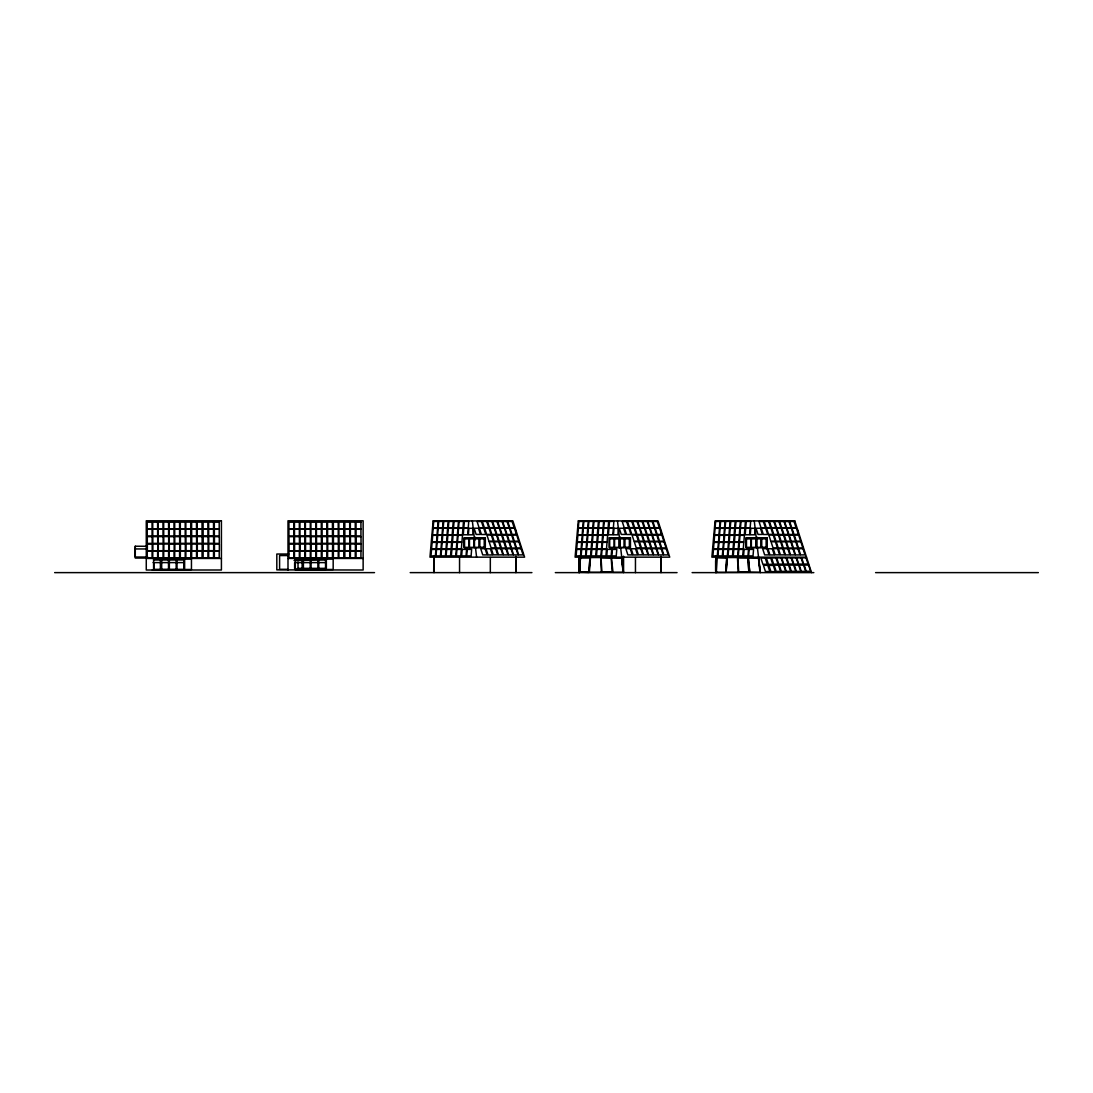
<?xml version="1.0" encoding="UTF-8"?>
<svg xmlns="http://www.w3.org/2000/svg" width="1093" height="1093" viewBox="0 0 1093 1093"><rect width="100%" height="100%" fill="white"/><g stroke="black" fill="none" stroke-linecap="round" stroke-linejoin="round"><path stroke-width="1.5" d="M515.923 533.562L515.937 530.419L515.814 531.977M661.06 533.562L661.074 530.419L660.951 531.977M797.849 533.562L797.863 530.419L797.74 531.977M147.651 557.02L135.163 557.02L135.286 546.227L147.131 546.281M579.427 572.172L580.465 557.553L589.96 557.539L589.045 572.349L579.427 572.172L589.045 572.349M579.55 572.349L580.465 557.553M588.922 572.158L589.96 557.539M717.254 557.553L716.325 572.349L725.82 572.349L726.859 557.731L717.254 557.553L726.859 557.731M726.736 557.539L725.82 572.349M726.053 572.158L727.255 557.539L737.447 557.539L738.267 572.281L726.135 572.281L727.255 557.539M621.835 557.895L623.475 571.899M758.61 557.895L760.263 571.899M811.525 572.623L794.789 520.91L715.082 520.91L711.871 557.157L806.511 557.157M464.552 538.617L468.965 538.617M469.457 538.617L473.856 538.617M474.485 538.617L478.884 538.617M479.827 538.617L484.226 538.617M609.689 538.617L614.102 538.617M614.594 538.617L618.993 538.617M619.622 538.617L624.021 538.617M624.964 538.617L629.363 538.617M746.478 538.617L750.877 538.617M751.369 538.617L755.769 538.617M756.397 538.617L760.796 538.617M761.739 538.617L766.138 538.617M479.827 547.429L484.226 547.429M624.964 547.429L629.363 547.429M761.739 547.429L766.138 547.429M135.163 548.946L147.09 548.946M288.743 554.028L276.816 554.028L276.816 569.877L363.136 570L363.136 520.787L287.992 520.787L287.992 570.027M287.965 555.558L279.589 555.558L279.589 569.316L287.965 569.316M601.013 557.608L611.301 557.772L601.013 557.608L601.942 572.145L612.135 572.145L611.192 557.608M611.424 557.649L621.726 557.84L623.188 572.295L612.995 572.295L611.424 557.649L621.726 557.84M738.718 572.145L737.789 557.608L747.981 557.608L748.91 572.145L738.622 571.994L748.91 572.145M748.199 557.649L758.515 557.84L748.199 557.649L749.784 572.295L748.322 557.84M580.588 557.731L590.083 557.731M748.09 557.772L737.789 557.608M147.213 558.072L135.286 558.072L135.286 546.227M146.271 558.455L221.414 558.455M287.992 558.455L363.136 558.455M161.682 559.11L168.5 559.11M184.635 558.933L191.453 558.933M303.403 559.11L310.221 559.11M326.356 558.933L333.174 558.933M153.594 559.206L160.398 559.206M169.347 559.151L176.164 559.151M177.025 559.233L183.829 559.233M295.315 559.206L302.133 559.206M311.068 559.151L317.885 559.151M318.746 559.233L325.55 559.233M154.004 559.985L184.089 559.985M325.81 559.985L294.044 560.518M153.102 562.608L183.843 562.608M294.823 562.608L325.564 562.608M298.02 568.346L325.864 568.346M161.682 569.303L168.5 569.303M169.347 569.33L176.164 569.33M294.673 569.316L298.02 569.316L298.02 561.952M303.403 569.303L310.221 569.303M311.068 569.33L317.885 569.33M153.594 569.357L160.398 569.357M177.025 569.412L183.829 569.412M295.315 569.357L302.133 569.357M318.746 569.412L325.55 569.412M184.389 569.685L153.594 569.754L153.594 558.81L160.398 558.81L160.398 569.754M579.153 571.748L579.932 571.748M715.929 571.748L716.707 571.748M579.891 572.022L579.727 557.553M601.478 572.281L589.359 572.281L590.48 557.539L600.672 557.539L601.396 572.158M749.661 572.117L759.977 572.295L758.392 557.649M54.65 572.623L374.516 572.623M410.189 572.623L531.908 572.623M555.326 572.623L677.045 572.623M692.115 572.623L813.82 572.623M875.589 572.623L1038.35 572.623M623.188 572.295L621.603 557.649M612.135 572.145L601.942 572.145M754.266 520.91L756.247 537.742M757.394 547.579L760.345 572.623M617.477 520.91L619.458 537.742M620.619 547.579L623.57 572.623L623.57 556.214M472.34 520.91L474.321 537.742M475.482 547.579L476.603 557.157M747.981 557.608L748.814 571.994M715.901 557.157L715.929 572.623L715.929 556.392M579.126 557.157L579.153 572.623L579.153 556.392M715.901 556.583L715.929 572.623M660.978 557.375L660.992 572.623L660.992 556.392M579.126 556.583L579.153 572.623M515.841 557.375L515.855 572.623L515.855 556.392M433.989 556.583L434.017 572.623L434.017 556.392M794.789 520.91L793.313 520.91M766.138 547.579L766.138 538.466L761.739 538.466L761.739 547.579M756.848 536.909L756.848 548.276M715.614 560.545L715.614 571.161M635.457 557.58L635.457 572.623M629.363 547.579L629.363 538.466L624.964 538.466L624.964 547.579M622.709 557.539L622.709 572.226M620.073 536.909L620.073 548.276M578.839 560.545L578.839 571.161M490.32 557.58L490.32 572.623M484.226 547.579L484.226 538.466L479.827 538.466L479.827 547.579M474.936 536.909L474.936 540.161M459.552 556.72L459.552 572.623M333.174 558.878L333.174 569.48L326.356 569.48L326.356 558.878M294.632 562.676L294.632 568.743M191.453 558.878L191.453 569.48L184.635 569.48L184.635 558.878M187.531 570L152.323 570M183.829 569.781L183.829 558.865L177.025 558.865L177.025 569.781M176.164 569.699L176.164 558.783L169.347 558.783L169.347 569.699M168.5 569.658L168.5 558.755L161.682 558.755L161.682 569.658M153.867 563.032L153.867 569.685M433.702 521.457L433.17 527.974L437.569 527.974L438.102 521.457L433.702 521.457M431.53 549.41L430.997 555.927L435.397 555.927L435.929 549.41L431.53 549.41M432.104 542.388L431.571 548.891L435.97 548.891L436.503 542.388L432.104 542.388M432.705 535.324L432.172 541.841L436.572 541.841L437.104 535.324L432.705 535.324M433.156 528.302L432.623 534.819L437.022 534.819L437.555 528.302L433.156 528.302M438.17 528.288L437.637 534.805L442.023 534.805L442.569 528.288L438.17 528.288M438.717 521.429L438.184 527.946L442.569 527.946L443.116 521.429L438.717 521.429M436.544 549.396L436.011 555.9L440.411 555.9L440.944 549.396L436.544 549.396M437.118 542.36L436.585 548.877L440.971 548.877L441.504 542.36L437.118 542.36M437.719 535.31L437.186 541.814L441.572 541.814L442.119 535.31L437.719 535.31M443.198 528.261L442.665 534.778L447.051 534.778L447.597 528.261L443.198 528.261M443.744 521.416L443.211 527.919L447.597 527.919L448.144 521.416L443.744 521.416M441.572 549.369L441.039 555.886L445.438 555.886L445.971 549.369L441.572 549.369M442.146 542.333L441.613 548.85L445.999 548.85L446.531 542.333L442.146 542.333M442.747 535.283L442.214 541.8L446.6 541.8L447.146 535.283L442.747 535.283M446.682 549.396L446.149 555.9L450.535 555.9L451.081 549.396L446.682 549.396M447.256 542.36L446.723 548.877L451.108 548.877L451.641 542.36L447.256 542.36M447.857 535.31L447.324 541.814L451.71 541.814L452.256 535.31L447.857 535.31M448.308 528.288L447.775 534.805L452.16 534.805L452.707 528.288L448.308 528.288M448.854 521.429L448.321 527.946L452.707 527.946L453.253 521.429L448.854 521.429M454.06 521.416L453.527 527.919L457.912 527.919L458.445 521.416L454.06 521.416M451.887 549.369L451.354 555.886L455.74 555.886L456.273 549.369L451.887 549.369M452.461 542.333L451.915 548.85L456.314 548.85L456.847 542.333L452.461 542.333M453.062 535.283L452.529 541.8L456.915 541.8L457.448 535.283L453.062 535.283M453.513 528.261L452.98 534.778L457.366 534.778L457.899 528.261L453.513 528.261M456.929 549.396L456.382 555.9L460.781 555.9L461.314 549.396L456.929 549.396M457.489 542.36L456.956 548.877L461.355 548.877L461.888 542.36L457.489 542.36M458.104 535.31L457.557 541.814L461.956 541.814L462.489 535.31L458.104 535.31M458.541 528.288L458.008 534.805L462.407 534.805L462.94 528.288L458.541 528.288M459.087 521.429L458.554 527.946L462.954 527.946L463.487 521.429L459.087 521.429M462.175 549.369L461.642 555.886L466.042 555.886L466.574 549.369L462.175 549.369M463.801 528.261L463.268 534.778L467.667 534.778L468.2 528.261L463.801 528.261M464.347 521.416L463.815 527.919L468.214 527.919L468.747 521.416L464.347 521.416M467.257 549.396L466.711 555.9L471.11 555.9L471.643 549.396L467.257 549.396M468.883 528.288L468.337 534.805L472.736 534.805L473.269 528.288L468.883 528.288M576.68 549.41L576.134 555.927L580.533 555.927L581.066 549.41L576.68 549.41M577.241 542.388L576.708 548.891L581.107 548.891L581.64 542.388L577.241 542.388M577.855 535.324L577.309 541.841L581.708 541.841L582.241 535.324L577.855 535.324M578.293 528.302L577.76 534.819L582.159 534.819L582.692 528.302L578.293 528.302M578.839 521.457L578.306 527.974L582.706 527.974L583.238 521.457L578.839 521.457M581.681 549.396L581.148 555.9L585.547 555.9L586.08 549.396L581.681 549.396M582.255 542.36L581.722 548.877L586.108 548.877L586.654 542.36L582.255 542.36M582.856 535.31L582.323 541.814L586.722 541.814L587.255 535.31L582.856 535.31M583.307 528.288L582.774 534.805L587.16 534.805L587.706 528.288L583.307 528.288M583.853 521.429L583.32 527.946L587.706 527.946L588.253 521.429L583.853 521.429M586.709 549.369L586.176 555.886L590.575 555.886L591.108 549.369L586.709 549.369M587.283 542.333L586.75 548.85L591.135 548.85L591.682 542.333L587.283 542.333M587.884 535.283L587.351 541.8L591.75 541.8L592.283 535.283L587.884 535.283M588.335 528.261L587.802 534.778L592.201 534.778L592.734 528.261L588.335 528.261M588.881 521.416L588.348 527.919L592.734 527.919L593.28 521.416L588.881 521.416M593.444 528.288L592.912 534.805L597.297 534.805L597.844 528.288L593.444 528.288M593.991 521.429L593.458 527.946L597.844 527.946L598.39 521.429L593.991 521.429M591.819 549.396L591.286 555.9L595.685 555.9L596.218 549.396L591.819 549.396M592.392 542.36L591.86 548.877L596.245 548.877L596.778 542.36L592.392 542.36M592.993 535.31L592.461 541.814L596.846 541.814L597.393 535.31L592.993 535.31M597.024 549.369L596.491 555.886L600.877 555.886L601.41 549.369L597.024 549.369M597.598 542.333L597.051 548.85L601.451 548.85L601.983 542.333L597.598 542.333M598.199 535.283L597.666 541.8L602.052 541.8L602.585 535.283L598.199 535.283M598.65 528.261L598.117 534.778L602.503 534.778L603.035 528.261L598.65 528.261M599.196 521.416L598.663 527.919L603.049 527.919L603.582 521.416L599.196 521.416M602.065 549.396L601.519 555.9L605.918 555.9L606.451 549.396L602.065 549.396M602.626 542.36L602.093 548.877L606.492 548.877L607.025 542.36L602.626 542.36M603.24 535.31L602.694 541.814L607.093 541.814L607.626 535.31L603.24 535.31M603.691 528.288L603.145 534.805L607.544 534.805L608.077 528.288L603.691 528.288M604.238 521.429L603.691 527.946L608.091 527.946L608.623 521.429L604.238 521.429M607.312 549.369L606.779 555.886L611.178 555.886L611.711 549.369L607.312 549.369M608.938 528.261L608.405 534.778L612.804 534.778L613.337 528.261L608.938 528.261M609.484 521.416L608.951 527.919L613.351 527.919L613.883 521.416L609.484 521.416M614.02 528.288L613.474 534.805L617.873 534.805L618.406 528.288L614.02 528.288M612.394 549.396L611.861 555.9L616.247 555.9L616.78 549.396L612.394 549.396M715.082 528.302L714.549 534.819L718.934 534.819L719.467 528.302L715.082 528.302M715.628 521.457L715.095 527.974L719.481 527.974L720.014 521.457L715.628 521.457M713.456 549.41L712.923 555.927L717.309 555.927L717.841 549.41L713.456 549.41M714.03 542.388L713.483 548.891L717.882 548.891L718.415 542.388L714.03 542.388M714.631 535.324L714.098 541.841L718.484 541.841L719.016 535.324L714.631 535.324M720.096 528.288L719.549 534.805L723.949 534.805L724.481 528.288L720.096 528.288M720.629 521.429L720.096 527.946L724.495 527.946L725.028 521.429L720.629 521.429M718.47 549.396L717.923 555.9L722.323 555.9L722.856 549.396L718.47 549.396M719.03 542.36L718.497 548.877L722.897 548.877L723.429 542.36L719.03 542.36M719.645 535.31L719.098 541.814L723.498 541.814L724.031 535.31L719.645 535.31M725.124 528.261L724.577 534.778L728.976 534.778L729.509 528.261L725.124 528.261M725.67 521.416L725.124 527.919L729.523 527.919L730.056 521.416L725.67 521.416M723.498 549.369L722.951 555.886L727.351 555.886L727.883 549.369L723.498 549.369M724.058 542.333L723.525 548.85L727.924 548.85L728.457 542.333L724.058 542.333M724.673 535.283L724.126 541.8L728.525 541.8L729.058 535.283L724.673 535.283M728.607 549.396L728.061 555.9L732.46 555.9L732.993 549.396L728.607 549.396M729.168 542.36L728.635 548.877L733.034 548.877L733.567 542.36L729.168 542.36M729.769 535.31L729.236 541.814L733.635 541.814L734.168 535.31L729.769 535.31M730.22 528.288L729.687 534.805L734.086 534.805L734.619 528.288L730.22 528.288M730.766 521.429L730.233 527.946L734.633 527.946L735.165 521.429L730.766 521.429M735.425 528.261L734.892 534.778L739.278 534.778L739.824 528.261L735.425 528.261M735.972 521.416L735.439 527.919L739.824 527.919L740.371 521.416L735.972 521.416M733.799 549.369L733.266 555.886L737.666 555.886L738.199 549.369L733.799 549.369M734.373 542.333L733.84 548.85L738.226 548.85L738.772 542.333L734.373 542.333M734.974 535.283L734.441 541.8L738.841 541.8L739.374 535.283L734.974 535.283M741.013 521.429L740.48 527.946L744.866 527.946L745.399 521.429L741.013 521.429M738.841 549.396L738.308 555.9L742.693 555.9L743.24 549.396L738.841 549.396M739.415 542.36L738.882 548.877L743.267 548.877L743.8 542.36L739.415 542.36M740.016 535.31L739.483 541.814L743.868 541.814L744.401 535.31L740.016 535.31M740.467 528.288L739.934 534.805L744.319 534.805L744.852 528.288L740.467 528.288M746.273 521.416L745.727 527.919L750.126 527.919L750.659 521.416L746.273 521.416M744.101 549.369L743.568 555.886L747.954 555.886L748.486 549.369L744.101 549.369M745.727 528.261L745.194 534.778L749.579 534.778L750.112 528.261L745.727 528.261M749.17 549.396L748.637 555.9L753.022 555.9L753.569 549.396L749.17 549.396M750.795 528.288L750.263 534.805L754.648 534.805L755.195 528.288L750.795 528.288M433.156 520.91L429.959 557.157L524.599 557.157L512.863 520.91L433.156 520.91M578.293 520.91L575.096 557.157L669.736 557.157L658 520.91L578.293 520.91M221.414 520.787L146.271 520.787L146.271 570.027L221.414 570L221.414 520.787M486.713 521.429L482.327 521.429L484.349 527.646L488.735 527.646L486.713 521.429M491.918 521.47L487.533 521.47L489.555 527.687L493.94 527.687L491.918 521.47M497.001 521.498L492.601 521.498L494.623 527.714L499.023 527.714L497.001 521.498M502.097 521.511L497.711 521.511L499.733 527.728L504.119 527.728L502.097 521.511M507.084 521.511L502.698 521.511L504.72 527.728L509.106 527.728L507.084 521.511M512.139 521.47L507.739 521.47L509.762 527.687L514.161 527.687L512.139 521.47M631.85 521.429L627.464 521.429L629.486 527.646L633.872 527.646L631.85 521.429M637.055 521.47L632.669 521.47L634.691 527.687L639.077 527.687L637.055 521.47M642.137 521.498L637.738 521.498L639.76 527.714L644.16 527.714L642.137 521.498M647.247 521.511L642.848 521.511L644.87 527.728L649.256 527.728L647.247 521.511M652.22 521.511L647.835 521.511L649.857 527.728L654.242 527.728L652.22 521.511M657.276 521.47L652.876 521.47L654.898 527.687L659.298 527.687L657.276 521.47M768.639 521.429L764.239 521.429L766.261 527.646L770.661 527.646L768.639 521.429M773.844 521.47L769.445 521.47L771.467 527.687L775.852 527.687L773.844 521.47M778.913 521.498L774.527 521.498L776.549 527.714L780.935 527.714L778.913 521.498M784.023 521.511L779.623 521.511L781.645 527.728L786.045 527.728L784.023 521.511M789.009 521.511L784.61 521.511L786.632 527.728L791.031 527.728L789.009 521.511M794.051 521.47L789.665 521.47L791.687 527.687L796.073 527.687L794.051 521.47M481.48 521.539L477.081 521.539L479.103 527.755L483.502 527.755L481.48 521.539M626.617 521.539L622.218 521.539L624.24 527.755L628.639 527.755L626.617 521.539M763.392 521.539L759.007 521.539L761.029 527.755L765.414 527.755L763.392 521.539M152.064 522.194L147.2 522.194L147.2 528.93L152.064 528.93L152.064 522.194M157.611 522.167L152.733 522.167L152.733 528.903L157.611 528.903L157.611 522.167M163.021 522.14L158.157 522.14L158.157 528.889L163.021 528.889L163.021 522.14M168.568 522.112L163.69 522.112L163.69 528.848L168.568 528.848L168.568 522.112M174.019 522.208L169.155 522.208L169.155 528.944L174.019 528.944L174.019 522.208M179.566 522.167L174.702 522.167L174.702 528.916L179.566 528.916L179.566 522.167M185.182 522.14L180.318 522.14L180.318 528.875L185.182 528.875L185.182 522.14M190.728 522.112L185.851 522.112L185.851 528.848L190.728 528.848L190.728 522.112M196.494 522.14L191.63 522.14L191.63 528.875L196.494 528.875L196.494 522.14M202.041 522.112L197.164 522.112L197.164 528.848L202.041 528.848L202.041 522.112M207.971 522.14L203.107 522.14L203.107 528.875L207.971 528.875L207.971 522.14M213.518 522.112L208.64 522.112L208.64 528.848L213.518 528.848L213.518 522.112M219.201 522.194L214.337 522.194L214.337 528.93L219.201 528.93L219.201 522.194M293.785 522.194L288.921 522.194L288.921 528.93L293.785 528.93L293.785 522.194M299.332 522.167L294.454 522.167L294.454 528.903L299.332 528.903L299.332 522.167M304.742 522.14L299.878 522.14L299.878 528.889L304.742 528.889L304.742 522.14M310.289 522.112L305.412 522.112L305.412 528.848L310.289 528.848L310.289 522.112M315.74 522.208L310.877 522.208L310.877 528.944L315.74 528.944L315.74 522.208M321.287 522.167L316.423 522.167L316.423 528.916L321.287 528.916L321.287 522.167M326.903 522.14L322.039 522.14L322.039 528.875L326.903 528.875L326.903 522.14M332.45 522.112L327.572 522.112L327.572 528.848L332.45 528.848L332.45 522.112M338.215 522.14L333.351 522.14L333.351 528.875L338.215 528.875L338.215 522.14M343.762 522.112L338.885 522.112L338.885 528.848L343.762 528.848L343.762 522.112M349.692 522.14L344.828 522.14L344.828 528.875L349.692 528.875L349.692 522.14M355.239 522.112L350.361 522.112L350.361 528.848L355.239 528.848L355.239 522.112M360.922 522.194L356.058 522.194L356.058 528.93L360.922 528.93L360.922 522.194M478.488 528.22L474.102 528.22L476.124 534.436L480.51 534.436L478.488 528.22M483.789 528.274L479.39 528.274L481.412 534.504L485.811 534.504L483.789 528.274M489.022 528.165L484.636 528.165L486.658 534.395L491.044 534.395L489.022 528.165M494.227 528.206L489.842 528.206L491.864 534.422L496.249 534.422L494.227 528.206M499.31 528.233L494.91 528.233L496.932 534.463L501.332 534.463L499.31 528.233M504.406 528.247L500.02 528.247L502.042 534.463L506.428 534.463L504.406 528.247M509.393 528.247L505.007 528.247L507.029 534.477L511.415 534.477L509.393 528.247M514.448 528.206L510.048 528.206L512.071 534.422L516.47 534.422L514.448 528.206M623.625 528.22L619.239 528.22L621.261 534.436L625.647 534.436L623.625 528.22M628.926 528.274L624.527 528.274L626.549 534.504L630.948 534.504L628.926 528.274M634.159 528.165L629.773 528.165L631.795 534.395L636.181 534.395L634.159 528.165M639.364 528.206L634.978 528.206L637 534.422L641.386 534.422L639.364 528.206M644.446 528.233L640.047 528.233L642.069 534.463L646.469 534.463L644.446 528.233M649.556 528.247L645.157 528.247L647.179 534.463L651.565 534.463L649.556 528.247M654.529 528.247L650.144 528.247L652.166 534.477L656.551 534.477L654.529 528.247M659.585 528.206L655.185 528.206L657.207 534.422L661.607 534.422L659.585 528.206M760.414 528.22L756.014 528.22L758.036 534.436L762.436 534.436L760.414 528.22M765.701 528.274L761.315 528.274L763.338 534.504L767.723 534.504L765.701 528.274M770.948 528.165L766.548 528.165L768.57 534.395L772.97 534.395L770.948 528.165M776.153 528.206L771.754 528.206L773.776 534.422L778.175 534.422L776.153 528.206M781.222 528.233L776.836 528.233L778.858 534.463L783.244 534.463L781.222 528.233M786.332 528.247L781.932 528.247L783.954 534.463L788.354 534.463L786.332 528.247M791.318 528.247L786.919 528.247L788.941 534.477L793.34 534.477L791.318 528.247M796.36 528.206L791.974 528.206L793.996 534.422L798.382 534.422L796.36 528.206M152.077 529.272L147.213 529.272L147.213 536.007L152.077 536.007L152.077 529.272M157.624 529.231L152.747 529.231L152.747 535.98L157.624 535.98L157.624 529.231M163.035 529.217L158.171 529.217L158.171 535.953L163.035 535.953L163.035 529.217M168.582 529.19L163.718 529.19L163.718 535.925L168.582 535.925L168.582 529.19M174.033 529.272L169.169 529.272L169.169 536.007L174.033 536.007L174.033 529.272M179.58 529.244L174.716 529.244L174.716 535.98L179.58 535.98L179.58 529.244M185.195 529.217L180.331 529.217L180.331 535.953L185.195 535.953L185.195 529.217M190.742 529.176L185.878 529.176L185.878 535.925L190.742 535.925L190.742 529.176M196.508 529.217L191.644 529.217L191.644 535.953L196.508 535.953L196.508 529.217M202.055 529.176L197.191 529.176L197.191 535.925L202.055 535.925L202.055 529.176M207.984 529.217L203.12 529.217L203.12 535.953L207.984 535.953L207.984 529.217M213.531 529.176L208.667 529.176L208.667 535.925L213.531 535.925L213.531 529.176M219.215 529.258L214.351 529.258L214.351 535.994L219.215 535.994L219.215 529.258M293.798 529.272L288.935 529.272L288.935 536.007L293.798 536.007L293.798 529.272M299.345 529.231L294.482 529.231L294.482 535.98L299.345 535.98L299.345 529.231M304.756 529.217L299.892 529.217L299.892 535.953L304.756 535.953L304.756 529.217M310.303 529.19L305.439 529.19L305.439 535.925L310.303 535.925L310.303 529.19M315.768 529.272L310.89 529.272L310.89 536.007L315.768 536.007L315.768 529.272M321.301 529.244L316.437 529.244L316.437 535.98L321.301 535.98L321.301 529.244M326.916 529.217L322.052 529.217L322.052 535.953L326.916 535.953L326.916 529.217M332.463 529.176L327.599 529.176L327.599 535.925L332.463 535.925L332.463 529.176M338.229 529.217L333.365 529.217L333.365 535.953L338.229 535.953L338.229 529.217M343.776 529.176L338.912 529.176L338.912 535.925L343.776 535.925L343.776 529.176M349.705 529.217L344.841 529.217L344.841 535.953L349.705 535.953L349.705 529.217M355.252 529.176L350.388 529.176L350.388 535.925L355.252 535.925L355.252 529.176M360.936 529.258L356.072 529.258L356.072 535.994L360.936 535.994L360.936 529.258M491.276 534.928L486.891 534.928L488.913 541.144L493.298 541.144L491.276 534.928M496.482 534.955L492.096 534.955L494.118 541.172L498.504 541.172L496.482 534.955M516.702 534.955L512.303 534.955L514.325 541.185L518.724 541.185L516.702 534.955M636.413 534.928L632.027 534.928L634.049 541.144L638.435 541.144L636.413 534.928M641.618 534.955L637.233 534.955L639.255 541.172L643.64 541.172L641.618 534.955M661.839 534.955L657.439 534.955L659.462 541.185L663.861 541.185L661.839 534.955M773.202 534.928L768.803 534.928L770.825 541.144L775.224 541.144L773.202 534.928M778.394 534.955L774.008 534.955L776.03 541.172L780.416 541.172L778.394 534.955M798.614 534.955L794.228 534.955L796.25 541.185L800.636 541.185L798.614 534.955M501.564 534.983L497.165 534.983L499.187 541.213L503.586 541.213L501.564 534.983M506.66 534.996L502.274 534.996L504.297 541.213L508.682 541.213L506.66 534.996M511.647 534.996L507.261 534.996L509.283 541.226L513.669 541.226L511.647 534.996M646.701 534.983L642.301 534.983L644.323 541.213L648.723 541.213L646.701 534.983M651.797 534.996L647.411 534.996L649.433 541.213L653.819 541.213L651.797 534.996M656.784 534.996L652.398 534.996L654.42 541.226L658.806 541.226L656.784 534.996M783.476 534.983L779.09 534.983L781.112 541.213L785.498 541.213L783.476 534.983M788.586 534.996L784.187 534.996L786.209 541.213L790.608 541.213L788.586 534.996M793.573 534.996L789.173 534.996L791.195 541.226L795.595 541.226L793.573 534.996M152.159 536.663L147.295 536.663L147.295 543.399L152.159 543.399L152.159 536.663M157.706 536.636L152.829 536.636L152.829 543.371L157.706 543.371L157.706 536.636M163.117 536.608L158.253 536.608L158.253 543.344L163.117 543.344L163.117 536.608M168.664 536.581L163.786 536.581L163.786 543.317L168.664 543.317L168.664 536.581M174.115 536.677L169.251 536.677L169.251 543.412L174.115 543.412L174.115 536.677M179.662 536.636L174.784 536.636L174.784 543.371L179.662 543.371L179.662 536.636M185.277 536.608L180.413 536.608L180.413 543.344L185.277 543.344L185.277 536.608M190.824 536.581L185.947 536.581L185.947 543.317L190.824 543.317L190.824 536.581M196.59 536.608L191.726 536.608L191.726 543.344L196.59 543.344L196.59 536.608M202.137 536.581L197.259 536.581L197.259 543.317L202.137 543.317L202.137 536.581M208.066 536.608L203.202 536.608L203.202 543.344L208.066 543.344L208.066 536.608M213.613 536.581L208.736 536.581L208.736 543.317L213.613 543.317L213.613 536.581M219.297 536.663L214.433 536.663L214.433 543.399L219.297 543.399L219.297 536.663M293.88 536.663L289.017 536.663L289.017 543.399L293.88 543.399L293.88 536.663M299.427 536.636L294.55 536.636L294.55 543.371L299.427 543.371L299.427 536.636M304.838 536.608L299.974 536.608L299.974 543.344L304.838 543.344L304.838 536.608M310.385 536.581L305.507 536.581L305.507 543.317L310.385 543.317L310.385 536.581M315.836 536.677L310.972 536.677L310.972 543.412L315.836 543.412L315.836 536.677M321.383 536.636L316.519 536.636L316.519 543.371L321.383 543.371L321.383 536.636M326.998 536.608L322.134 536.608L322.134 543.344L326.998 543.344L326.998 536.608M332.545 536.581L327.668 536.581L327.668 543.317L332.545 543.317L332.545 536.581M338.311 536.608L333.447 536.608L333.447 543.344L338.311 543.344L338.311 536.608M343.858 536.581L338.98 536.581L338.98 543.317L343.858 543.317L343.858 536.581M349.787 536.608L344.923 536.608L344.923 543.344L349.787 543.344L349.787 536.608M355.334 536.581L350.457 536.581L350.457 543.317L355.334 543.317L355.334 536.581M361.018 536.663L356.154 536.663L356.154 543.399L361.018 543.399L361.018 536.663M485.319 537.742L463.938 537.742L463.938 547.579L485.319 547.579L485.319 537.742M630.456 537.742L609.074 537.742L609.074 547.579L630.456 547.579L630.456 537.742M767.231 537.742L745.863 537.742L745.863 547.579L767.231 547.579L767.231 537.742M468.965 538.507L464.552 538.507L464.552 547.579L468.965 547.47L468.965 538.507M473.856 538.521L469.457 538.521L469.457 547.579L473.856 547.484L473.856 538.521M478.884 538.494L474.485 538.494L474.485 547.579L478.884 547.456L478.884 538.494M614.102 538.507L609.689 538.507L609.689 547.579L614.102 547.47L614.102 538.507M618.993 538.521L614.594 538.521L614.594 547.579L618.993 547.484L618.993 538.521M624.021 538.494L619.622 538.494L619.622 547.579L624.021 547.456L624.021 538.494M750.877 538.507L746.478 538.507L746.478 547.579L750.877 547.47L750.877 538.507M755.769 538.521L751.369 538.521L751.369 547.579L755.769 547.484L755.769 538.521M760.796 538.494L756.397 538.494L756.397 547.579L760.796 547.456L760.796 538.494M493.517 541.745L489.118 541.745L491.14 547.962L495.539 547.962L493.517 541.745M498.709 541.786L494.323 541.786L496.345 548.003L500.731 548.003L498.709 541.786M518.929 541.786L514.543 541.786L516.552 548.003L520.951 548.003L518.929 541.786M638.654 541.745L634.254 541.745L636.276 547.962L640.676 547.962L638.654 541.745M643.859 541.786L639.46 541.786L641.482 548.003L645.881 548.003L643.859 541.786M664.066 541.786L659.68 541.786L661.702 548.003L666.088 548.003L664.066 541.786M775.429 541.745L771.043 541.745L773.065 547.962L777.451 547.962L775.429 541.745M780.634 541.786L776.235 541.786L778.257 548.003L782.656 548.003L780.634 541.786M800.841 541.786L796.455 541.786L798.477 548.003L802.863 548.003L800.841 541.786M503.791 541.814L499.405 541.814L501.427 548.03L505.813 548.03L503.791 541.814M508.901 541.814L504.501 541.814L506.524 548.044L510.923 548.044L508.901 541.814M513.888 541.827L509.488 541.827L511.51 548.044L515.91 548.044L513.888 541.827M648.928 541.814L644.542 541.814L646.564 548.03L650.95 548.03L648.928 541.814M654.038 541.814L649.638 541.814L651.66 548.044L656.06 548.044L654.038 541.814M659.024 541.827L654.625 541.827L656.647 548.044L661.046 548.044L659.024 541.827M785.717 541.814L781.317 541.814L783.339 548.03L787.739 548.03L785.717 541.814M790.813 541.814L786.427 541.814L788.449 548.044L792.835 548.044L790.813 541.814M795.8 541.827L791.4 541.827L793.422 548.044L797.822 548.044L795.8 541.827M152.214 544.027L147.35 544.027L147.35 550.776L152.214 550.776L152.214 544.027M157.747 544L152.883 544L152.883 550.735L157.747 550.735L157.747 544M163.171 543.986L158.307 543.986L158.307 550.722L163.171 550.722L163.171 543.986M168.718 543.959L163.841 543.959L163.841 550.694L168.718 550.694L168.718 543.959M174.17 544.041L169.306 544.041L169.306 550.776L174.17 550.776L174.17 544.041M179.717 544.013L174.839 544.013L174.839 550.749L179.717 550.749L179.717 544.013M185.332 543.972L180.468 543.972L180.468 550.722L185.332 550.722L185.332 543.972M190.879 543.945L186.001 543.945L186.001 550.681L190.879 550.681L190.879 543.945M196.644 543.972L191.781 543.972L191.781 550.722L196.644 550.722L196.644 543.972M202.191 543.945L197.314 543.945L197.314 550.681L202.191 550.681L202.191 543.945M208.121 543.972L203.257 543.972L203.257 550.722L208.121 550.722L208.121 543.972M213.668 543.945L208.79 543.945L208.79 550.681L213.668 550.681L213.668 543.945M219.351 544.027L214.474 544.027L214.474 550.763L219.351 550.763L219.351 544.027M293.935 544.027L289.071 544.027L289.071 550.776L293.935 550.776L293.935 544.027M299.482 544L294.604 544L294.604 550.735L299.482 550.735L299.482 544M304.892 543.986L300.029 543.986L300.029 550.722L304.892 550.722L304.892 543.986M310.439 543.959L305.562 543.959L305.562 550.694L310.439 550.694L310.439 543.959M315.891 544.041L311.027 544.041L311.027 550.776L315.891 550.776L315.891 544.041M321.438 544.013L316.574 544.013L316.574 550.749L321.438 550.749L321.438 544.013M327.053 543.972L322.189 543.972L322.189 550.722L327.053 550.722L327.053 543.972M332.6 543.945L327.722 543.945L327.722 550.681L332.6 550.681L332.6 543.945M338.365 543.972L333.502 543.972L333.502 550.722L338.365 550.722L338.365 543.972M343.912 543.945L339.035 543.945L339.035 550.681L343.912 550.681L343.912 543.945M349.842 543.972L344.978 543.972L344.978 550.722L349.842 550.722L349.842 543.972M355.389 543.945L350.511 543.945L350.511 550.681L355.389 550.681L355.389 543.945M361.073 544.027L356.209 544.027L356.209 550.763L361.073 550.763L361.073 544.027M495.648 548.631L491.263 548.631L493.285 554.848L497.67 554.848L495.648 548.631M640.785 548.631L636.399 548.631L638.421 554.848L642.807 554.848L640.785 548.631M777.574 548.631L773.175 548.631L775.197 554.848L779.596 554.848L777.574 548.631M485.114 548.672L480.715 548.672L482.737 554.902L487.136 554.902L485.114 548.672M490.415 548.741L486.016 548.741L488.038 554.957L492.437 554.957L490.415 548.741M500.854 548.659L496.454 548.659L498.476 554.875L502.876 554.875L500.854 548.659M505.936 548.7L501.537 548.7L503.559 554.916L507.958 554.916L505.936 548.7M511.032 548.7L506.646 548.7L508.669 554.916L513.054 554.916L511.032 548.7M516.019 548.713L511.62 548.713L513.642 554.93L518.041 554.93L516.019 548.713M521.06 548.659L516.675 548.659L518.697 554.889L523.082 554.889L521.06 548.659M630.251 548.672L625.852 548.672L627.874 554.902L632.273 554.902L630.251 548.672M635.552 548.741L631.153 548.741L633.175 554.957L637.574 554.957L635.552 548.741M645.99 548.659L641.591 548.659L643.613 554.875L648.012 554.875L645.99 548.659M651.073 548.7L646.673 548.7L648.696 554.916L653.095 554.916L651.073 548.7M656.169 548.7L651.783 548.7L653.805 554.916L658.191 554.916L656.169 548.7M661.156 548.713L656.77 548.713L658.778 554.93L663.178 554.93L661.156 548.713M666.197 548.659L661.811 548.659L663.834 554.889L668.219 554.889L666.197 548.659M767.026 548.672L762.641 548.672L764.663 554.902L769.048 554.902L767.026 548.672M772.327 548.741L767.928 548.741L769.95 554.957L774.35 554.957L772.327 548.741M782.766 548.659L778.38 548.659L780.402 554.875L784.788 554.875L782.766 548.659M787.848 548.7L783.462 548.7L785.471 554.916L789.87 554.916L787.848 548.7M792.958 548.7L788.559 548.7L790.581 554.916L794.98 554.916L792.958 548.7M797.931 548.713L793.545 548.713L795.567 554.93L799.953 554.93L797.931 548.713M802.986 548.659L798.587 548.659L800.609 554.889L805.008 554.889L802.986 548.659M168.582 551.104L163.718 551.104L163.718 557.84L168.582 557.84L168.582 551.104M185.195 551.132L180.331 551.132L180.331 557.867L185.195 557.867L185.195 551.132M190.742 551.104L185.878 551.104L185.878 557.84L190.742 557.84L190.742 551.104M196.521 551.132L191.644 551.132L191.644 557.867L196.521 557.867L196.521 551.132M202.055 551.104L197.191 551.104L197.191 557.84L202.055 557.84L202.055 551.104M207.998 551.132L203.12 551.132L203.12 557.867L207.998 557.867L207.998 551.132M213.531 551.104L208.667 551.104L208.667 557.84L213.531 557.84L213.531 551.104M310.303 551.104L305.439 551.104L305.439 557.84L310.303 557.84L310.303 551.104M326.93 551.132L322.052 551.132L322.052 557.867L326.93 557.867L326.93 551.132M332.463 551.104L327.599 551.104L327.599 557.84L332.463 557.84L332.463 551.104M338.243 551.132L333.365 551.132L333.365 557.867L338.243 557.867L338.243 551.132M343.776 551.104L338.912 551.104L338.912 557.84L343.776 557.84L343.776 551.104M349.719 551.132L344.841 551.132L344.841 557.867L349.719 557.867L349.719 551.132M355.252 551.104L350.388 551.104L350.388 557.84L355.252 557.84L355.252 551.104M152.077 551.186L147.213 551.186L147.213 557.922L152.077 557.922L152.077 551.186M157.624 551.159L152.76 551.159L152.76 557.895L157.624 557.895L157.624 551.159M163.048 551.145L158.171 551.145L158.171 557.881L163.048 557.881L163.048 551.145M174.047 551.2L169.169 551.2L169.169 557.936L174.047 557.936L174.047 551.2M179.58 551.173L174.716 551.173L174.716 557.908L179.58 557.908L179.58 551.173M219.215 551.186L214.351 551.186L214.351 557.922L219.215 557.922L219.215 551.186M293.798 551.186L288.935 551.186L288.935 557.922L293.798 557.922L293.798 551.186M299.345 551.159L294.482 551.159L294.482 557.895L299.345 557.895L299.345 551.159M304.769 551.145L299.892 551.145L299.892 557.881L304.769 557.881L304.769 551.145M315.768 551.2L310.89 551.2L310.89 557.936L315.768 557.936L315.768 551.2M321.301 551.173L316.437 551.173L316.437 557.908L321.301 557.908L321.301 551.173M360.936 551.186L356.072 551.186L356.072 557.922L360.936 557.922L360.936 551.186M776.003 557.922L771.603 557.922L773.625 564.152L778.025 564.152L776.003 557.922M781.126 557.895L776.727 557.895L778.749 564.125L783.148 564.125L781.126 557.895M786.072 557.867L781.686 557.867L783.708 564.097L788.094 564.097L786.072 557.867M791.154 557.84L786.755 557.84L788.777 564.056L793.176 564.056L791.154 557.84M796.182 557.908L791.797 557.908L793.819 564.125L798.204 564.125L796.182 557.908M801.114 557.881L796.715 557.881L798.737 564.097L803.136 564.097L801.114 557.881M806.033 557.799L801.647 557.799L803.669 564.029L808.055 564.029L806.033 557.799M765.278 558.072L760.878 558.072L762.9 564.289L767.3 564.289L765.278 558.072M770.784 558.14L766.384 558.14L768.406 564.357L772.806 564.357L770.784 558.14M302.133 558.81L295.315 558.81L295.315 569.754L302.133 569.754L302.133 558.81M310.221 558.755L303.403 558.755L303.403 569.658L310.221 569.658L310.221 558.755M317.885 558.783L311.068 558.783L311.068 569.699L317.885 569.699L317.885 558.783M325.55 558.865L318.746 558.865L318.746 569.781L325.55 569.781L325.55 558.865M778.53 565.177L774.145 565.177L776.167 571.393L780.552 571.393L778.53 565.177M783.654 565.149L779.268 565.149L781.29 571.366L785.676 571.366L783.654 565.149M788.6 565.122L784.214 565.122L786.236 571.338L790.622 571.338L788.6 565.122M793.682 565.081L789.296 565.081L791.318 571.311L795.704 571.311L793.682 565.081M798.723 565.163L794.324 565.163L796.346 571.379L800.745 571.379L798.723 565.163M803.642 565.122L799.243 565.122L801.265 571.352L805.664 571.352L803.642 565.122M808.56 565.054L804.175 565.054L806.197 571.27L810.582 571.27L808.56 565.054M767.805 565.313L763.42 565.313L765.442 571.53L769.827 571.53L767.805 565.313M773.311 565.395L768.925 565.395L770.948 571.612L775.333 571.612L773.311 565.395M433.798 571.024L433.798 560.559L433.702 571.161"/></g></svg>
